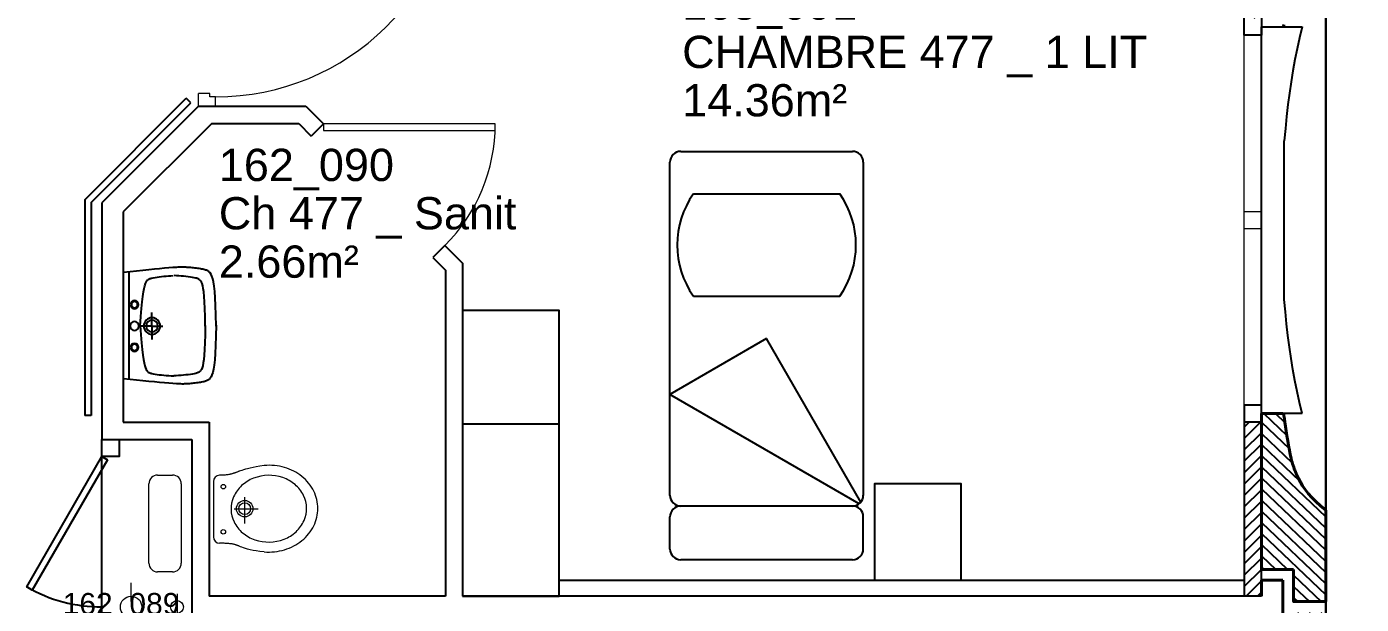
# Model space of a CAD drawing. Header units: metres. Extents: x -8 to 211, y -5 to 116.
# Drawn here: x 161.25 to 167.47, y 88.96 to 91.65 of the extents above; entities that cross this region are included whole.
import ezdxf

# ---------------------------------------------------------------- set-up
doc = ezdxf.new("R2010")
doc.units = ezdxf.units.M
doc.header["$LTSCALE"] = 0.6
doc.header["$MEASUREMENT"] = 0
doc.linetypes.add('CONTINU', pattern=[0])
doc.layers.get('0').update_dxf_attribs({"linetype": 'CONTINUOUS'})
for name, color, linetype in [('006 sanitaire', 5, 'CONTINUOUS'), ('009 main courante', 181, 'CONTINUOUS'), ('400 Lits', 150, 'CONTINUOUS'), ('A_AGENC', 204, 'CONTINUOUS'), ('A_EQMP', 142, 'CONTINUOUS'), ('A_Etiqu_Gaine', 8, 'CONTINUOUS'), ('A_Etiqu_Gaine_ancien', 8, 'CONTINUOUS'), ('A_Etiqu_Gaine_code', 8, 'CONTINUOUS'), ('A_Etiqu_Local', 8, 'CONTINUOUS'), ('A_Etiqu_Local_ancien', 8, 'CONTINUOUS'), ('A_HACH_CLOIS', 7, 'CONTINU'), ('A_HACH_STRUC', 7, 'CONTINUOUS'), ('A_MUR_CLOIS', 8, 'CONTINU'), ('A_MURS_ALÈG', 7, 'CONTINU')]:
    doc.layers.add(name, color=color, linetype=linetype)
for name, color, linetype, lineweight in [('A_CHASS', 4, 'CONTINU', 0), ('A_MURS_STRU', 7, 'CONTINU', 40), ('A_PORTE', 8, 'CONTINU', 0), ('A_SANI', 5, 'CONTINU', 0), ('CONTOUR', 54, 'CONTINUOUS', 30)]:
    doc.layers.add(name, color=color, linetype=linetype, lineweight=lineweight)
doc.styles.add('Attribut', font='arial.ttf')

# ---------------------------------------------------------------- blocks, each defined once
blk = doc.blocks.new('A_Etiqu_Local')
at = {"style": 'Attribut', "flags": 1}
for tag, p in [('CODE_HOPITAL', (-0.4463, 1.632)), ('CODE_SITE', (-0.4463, 1.407)), ('CODE_BATIMENT', (-0.4463, 1.182)), ('CODE_SECTEUR', (-0.4463, 0.957)), ('CODE_ETAGE', (-0.4463, 0.732)), ('NOM_NORMALISE', (-0.4463, -0.843)), ('SECTEUR_ACTIVITE', (-0.4463, -1.068)), ('SOUS_SECTEUR_ACTIVITE', (-0.4463, -1.293)), ('VOLUME', (-0.4463, -1.518)), ('SERVICE', (-0.4463, -1.743)), ('CODE_UG', (-0.4463, -1.968)), ('CODE_UA', (-0.4463, -2.193)), ('CODE_POLE', (-0.4463, -2.418)), ('OCCUPANT_EXTERNE', (-0.4463, -2.643)), ('DISPONIBILITE', (-0.4463, -2.868)), ('ACCES_HANDICAPES', (-0.4463, -3.093)), ('NATURE_SOL', (-0.4463, -3.318)), ('RISQUE_LABORATOIRE', (-0.4463, -3.543)), ('AMIANTE', (-0.4463, -3.768))]:
    blk.add_attdef(tag, p, '', height=0.15, dxfattribs=at)
at = {"layer": 'A_Etiqu_Local', "style": 'Attribut'}
for tag, p in [('CODE_PIECE', (-0.4463, 0.282)), ('NOM_USAGE', (-0.4463, 0.057)), ('SURFACE', (-0.4463, -0.168))]:
    blk.add_attdef(tag, p, '', height=0.15, dxfattribs=at)
at = {"layer": 'A_Etiqu_Local_ancien', "style": 'Attribut'}
blk.add_attdef('CODE_PIECE_ANCIEN', (-0.4463, 0.507), '', height=0.15, dxfattribs=at)
blk = doc.blocks.new('A_Etiqu_Gaine')
at = {"style": 'Attribut', "flags": 1}
for tag, p in [('CODE_HOPITAL', (-0.4323, 0.8651)), ('CODE_SITE', (-0.4323, 0.7151)), ('CODE_BATIMENT', (-0.4323, 0.5651)), ('CODE_SECTEUR', (-0.4323, 0.4151)), ('CODE_ETAGE', (-0.4323, 0.2651)), ('NOM_NORMALISE', (-0.4323, -0.3349)), ('SECTEUR_ACTIVITE', (-0.4323, -0.4849)), ('SOUS_SECTEUR_ACTIVITE', (-0.4323, -0.6349)), ('SURFACE', (-0.4323, -0.7849)), ('CODE_UG', (-0.4323, -0.9349)), ('CODE_POLE', (-0.4323, -1.0849)), ('AMIANTE', (-0.4323, -1.2349))]:
    blk.add_attdef(tag, p, '', height=0.1, dxfattribs=at)
at = {"layer": 'A_Etiqu_Gaine', "style": 'Attribut'}
blk.add_attdef('NOM_USAGE', (-0.4323, -0.1849), '', height=0.1, dxfattribs=at)
at = {"layer": 'A_Etiqu_Gaine_ancien', "style": 'Attribut'}
blk.add_attdef('CODE_PIECE_ANCIEN', (-0.4323, 0.1151), '', height=0.1, dxfattribs=at)
at = {"layer": 'A_Etiqu_Gaine_code', "style": 'Attribut'}
blk.add_attdef('CODE_PIECE', (-0.4323, -0.0349), '', height=0.1, dxfattribs=at)
blk = doc.blocks.new('A$C26E73A60')
at = {"layer": '006 sanitaire', "linetype": 'Continuous'}
for p, q in [((0.0152, 0.4899), (0.0191, 0.5014)), ((0.0191, 0.5014), (0.0233, 0.5101)), ((0.0233, 0.5101), (0.0278, 0.5167)), ((0.0278, 0.5167), (0.0302, 0.5195)), ((0.0302, 0.5195), (0.0327, 0.5219)), ((0.0327, 0.5219), (0.0354, 0.524)), ((0.0354, 0.524), (0.0382, 0.5259)), ((0.0382, 0.5259), (0.0413, 0.5276)), ((0.0413, 0.5276), (0.0447, 0.5291)), ((0.0447, 0.5291), (0.0483, 0.5305)), ((0.0483, 0.5305), (0.0524, 0.5317)), ((0.0524, 0.5317), (0.0568, 0.5328)), ((0.0568, 0.5328), (0.0616, 0.5339)), ((0.0616, 0.5339), (0.067, 0.5349)), ((0.067, 0.5349), (0.0727, 0.5359)), ((0.0727, 0.5359), (0.0787, 0.5369)), ((0.0787, 0.5369), (0.085, 0.5378)), ((0.085, 0.5378), (0.0915, 0.5386)), ((0.0915, 0.5386), (0.098, 0.5395)), ((0.098, 0.5395), (0.1046, 0.5402)), ((0.1046, 0.5402), (0.1111, 0.5409)), ((0.1103, 0.4961), (0.1196, 0.4976)), ((0.1111, 0.5409), (0.1175, 0.5415)), ((0.1175, 0.5415), (0.1237, 0.5421)), ((0.1196, 0.4976), (0.1295, 0.499)), ((0.1237, 0.5421), (0.1296, 0.5425)), ((0.1295, 0.499), (0.14, 0.5003)), ((0.1296, 0.5425), (0.1353, 0.5429)), ((0.1353, 0.5429), (0.1409, 0.5432)), ((0.14, 0.5003), (0.1509, 0.5015)), ((0.1409, 0.5432), (0.1465, 0.5434)), ((0.1465, 0.5434), (0.1522, 0.5435)), ((0.1509, 0.5015), (0.162, 0.5025)), ((0.1522, 0.5435), (0.158, 0.5436)), ((0.158, 0.5436), (0.164, 0.5435)), ((0.162, 0.5025), (0.1731, 0.5033)), ((0.164, 0.5435), (0.1704, 0.5433)), ((0.1704, 0.5433), (0.1772, 0.5431)), ((0.1731, 0.5033), (0.1842, 0.5039)), ((0.1772, 0.5431), (0.1845, 0.5427)), ((0.1842, 0.5039), (0.195, 0.5043)), ((0.1845, 0.5427), (0.2008, 0.5416)), ((0.21, 0.5039), (0.1993, 0.5043)), ((0.2008, 0.5416), (0.2194, 0.5402)), ((0.2211, 0.5033), (0.21, 0.5039)), ((0.2194, 0.5402), (0.2401, 0.5384)), ((0.2322, 0.5025), (0.2211, 0.5033)), ((0.2433, 0.5015), (0.2322, 0.5025)), ((0.2401, 0.5384), (0.2627, 0.5362)), ((0.2542, 0.5003), (0.2433, 0.5015)), ((0.2647, 0.499), (0.2542, 0.5003)), ((0.2627, 0.5362), (0.2872, 0.5339)), ((0.2747, 0.4976), (0.2647, 0.499)), ((0.2839, 0.4961), (0.2747, 0.4976)), ((0.2872, 0.5339), (0.3133, 0.5313)), ((0.3133, 0.5313), (0.341, 0.5285)), ((0.341, 0.5285), (0.37, 0.5256)), ((0.37, 0.5256), (0.4003, 0.5225)), ((0.4003, 0.5225), (0.4317, 0.5194)), ((0.4068, 0.5194), (0.4068, 0.0241)), ((0.4317, 0.5194), (0.4317, 0.0241)), ((0.006, 0.4312), (0.0087, 0.4555)), ((0.0087, 0.4555), (0.0118, 0.4748)), ((0.0118, 0.4748), (0.0152, 0.4899)), ((0.0572, 0.4282), (0.0596, 0.4447)), ((0.0596, 0.4447), (0.0622, 0.4574)), ((0.0622, 0.4574), (0.0652, 0.4671)), ((0.0652, 0.4671), (0.0683, 0.4744)), ((0.0683, 0.4744), (0.0716, 0.4798)), ((0.0716, 0.4798), (0.0733, 0.482)), ((0.0733, 0.482), (0.0751, 0.4839)), ((0.0751, 0.4839), (0.077, 0.4856)), ((0.077, 0.4856), (0.0789, 0.487)), ((0.0789, 0.487), (0.081, 0.4883)), ((0.081, 0.4883), (0.0833, 0.4894)), ((0.0833, 0.4894), (0.0858, 0.4904)), ((0.0858, 0.4904), (0.0885, 0.4913)), ((0.0885, 0.4913), (0.0914, 0.4922)), ((0.0914, 0.4922), (0.0947, 0.493)), ((0.0947, 0.493), (0.102, 0.4946)), ((0.102, 0.4946), (0.1103, 0.4961)), ((0.2922, 0.4946), (0.2839, 0.4961)), ((0.2996, 0.493), (0.2922, 0.4946)), ((0.3028, 0.4922), (0.2996, 0.493)), ((0.3057, 0.4913), (0.3028, 0.4922)), ((0.3084, 0.4904), (0.3057, 0.4913)), ((0.3109, 0.4894), (0.3084, 0.4904)), ((0.3132, 0.4883), (0.3109, 0.4894)), ((0.3153, 0.487), (0.3132, 0.4883)), ((0.3173, 0.4856), (0.3153, 0.487)), ((0.3191, 0.4839), (0.3173, 0.4856)), ((0.3209, 0.482), (0.3191, 0.4839)), ((0.3226, 0.4798), (0.3209, 0.482)), ((0.3259, 0.4744), (0.3226, 0.4798)), ((0.3291, 0.4671), (0.3259, 0.4744)), ((0.3322, 0.4574), (0.3291, 0.4671)), ((0.3353, 0.4447), (0.3322, 0.4574)), ((0.3382, 0.4282), (0.3353, 0.4447)), ((0.002, 0.3648), (0.0038, 0.4012)), ((0.0038, 0.4012), (0.006, 0.4312)), ((0.0521, 0.3508), (0.0534, 0.3819)), ((0.0534, 0.3819), (0.0551, 0.4075)), ((0.0551, 0.4075), (0.0572, 0.4282)), ((0.3412, 0.4075), (0.3382, 0.4282)), ((0.3441, 0.3819), (0.3412, 0.4075)), ((0.347, 0.3508), (0.3441, 0.3819)), ((0, 0.2698), (0.0008, 0.3212)), ((0.0008, 0.3212), (0.002, 0.3648)), ((0.0508, 0.2696), (0.0512, 0.3135)), ((0.0512, 0.3135), (0.0521, 0.3508)), ((0.2982, 0.2698), (0.2982, 0.333)), ((0.3499, 0.3135), (0.347, 0.3508)), ((0.3529, 0.2696), (0.3499, 0.3135)), ((0, 0.2737), (0.0008, 0.2223)), ((0.0508, 0.2729), (0.0512, 0.229)), ((0.2982, 0.2698), (0.2471, 0.2698)), ((0.2982, 0.2698), (0.2982, 0.2066)), ((0.2982, 0.2698), (0.3492, 0.2698)), ((0.3529, 0.2729), (0.3499, 0.229)), ((0.0008, 0.2223), (0.002, 0.1788)), ((0.0512, 0.229), (0.0521, 0.1917)), ((0.0521, 0.1917), (0.0534, 0.1606)), ((0.347, 0.1917), (0.3441, 0.1606)), ((0.3499, 0.229), (0.347, 0.1917)), ((0.002, 0.1788), (0.0038, 0.1423)), ((0.0038, 0.1423), (0.006, 0.1124)), ((0.0534, 0.1606), (0.0551, 0.135)), ((0.0551, 0.135), (0.0572, 0.1143)), ((0.3412, 0.135), (0.3382, 0.1143)), ((0.3441, 0.1606), (0.3412, 0.135)), ((0.006, 0.1124), (0.0087, 0.0881)), ((0.0087, 0.0881), (0.0118, 0.0687)), ((0.0118, 0.0687), (0.0152, 0.0537)), ((0.0572, 0.1143), (0.0596, 0.0979)), ((0.0596, 0.0979), (0.0622, 0.0851)), ((0.0622, 0.0851), (0.0652, 0.0754)), ((0.0652, 0.0754), (0.0683, 0.0681)), ((0.0683, 0.0681), (0.0716, 0.0627)), ((0.0716, 0.0627), (0.0733, 0.0605)), ((0.3226, 0.0627), (0.3209, 0.0605)), ((0.3259, 0.0681), (0.3226, 0.0627)), ((0.3291, 0.0754), (0.3259, 0.0681)), ((0.3322, 0.0851), (0.3291, 0.0754)), ((0.3353, 0.0979), (0.3322, 0.0851)), ((0.3382, 0.1143), (0.3353, 0.0979)), ((0.0152, 0.0537), (0.0191, 0.0422)), ((0.0191, 0.0422), (0.0233, 0.0334)), ((0.0233, 0.0334), (0.0278, 0.0268)), ((0.0278, 0.0268), (0.0302, 0.0241)), ((0.0302, 0.0241), (0.0327, 0.0217)), ((0.0327, 0.0217), (0.0354, 0.0195)), ((0.0354, 0.0195), (0.0382, 0.0176)), ((0.0382, 0.0176), (0.0413, 0.0159)), ((0.0413, 0.0159), (0.0447, 0.0144)), ((0.0447, 0.0144), (0.0483, 0.0131)), ((0.0483, 0.0131), (0.0524, 0.0119)), ((0.0524, 0.0119), (0.0568, 0.0108)), ((0.0568, 0.0108), (0.0616, 0.0097)), ((0.0616, 0.0097), (0.067, 0.0087)), ((0.067, 0.0087), (0.0727, 0.0077)), ((0.0727, 0.0077), (0.0787, 0.0067)), ((0.0733, 0.0605), (0.0751, 0.0586)), ((0.0751, 0.0586), (0.077, 0.0569)), ((0.077, 0.0569), (0.0789, 0.0555)), ((0.0787, 0.0067), (0.085, 0.0058)), ((0.0789, 0.0555), (0.081, 0.0542)), ((0.081, 0.0542), (0.0833, 0.0531)), ((0.0833, 0.0531), (0.0858, 0.0521)), ((0.085, 0.0058), (0.0915, 0.0049)), ((0.0858, 0.0521), (0.0885, 0.0512)), ((0.0885, 0.0512), (0.0914, 0.0503)), ((0.0914, 0.0503), (0.0947, 0.0495)), ((0.0915, 0.0049), (0.098, 0.0041)), ((0.0947, 0.0495), (0.102, 0.0479)), ((0.098, 0.0041), (0.1046, 0.0034)), ((0.102, 0.0479), (0.1103, 0.0464)), ((0.1046, 0.0034), (0.1111, 0.0027)), ((0.1103, 0.0464), (0.1196, 0.0449)), ((0.1111, 0.0027), (0.1175, 0.002)), ((0.1175, 0.002), (0.1237, 0.0015)), ((0.1196, 0.0449), (0.1297, 0.0435)), ((0.1237, 0.0015), (0.1296, 0.001)), ((0.1296, 0.001), (0.1353, 0.0006)), ((0.1297, 0.0435), (0.1403, 0.0422)), ((0.1353, 0.0006), (0.1409, 0.0004)), ((0.1403, 0.0422), (0.1514, 0.041)), ((0.1409, 0.0004), (0.1465, 0.0001)), ((0.1465, 0.0001), (0.1522, 0)), ((0.1514, 0.041), (0.1627, 0.04)), ((0.1522, 0), (0.158, 0)), ((0.158, 0), (0.164, 0.0001)), ((0.1627, 0.04), (0.1743, 0.0392)), ((0.164, 0.0001), (0.1704, 0.0002)), ((0.1704, 0.0002), (0.1772, 0.0005)), ((0.1743, 0.0392), (0.1858, 0.0385)), ((0.1772, 0.0005), (0.1845, 0.0009)), ((0.1845, 0.0009), (0.2008, 0.002)), ((0.1858, 0.0385), (0.1971, 0.0382)), ((0.2085, 0.0385), (0.1971, 0.0382)), ((0.2008, 0.002), (0.2194, 0.0034)), ((0.22, 0.0392), (0.2085, 0.0385)), ((0.2194, 0.0034), (0.2401, 0.0052)), ((0.2315, 0.04), (0.22, 0.0392)), ((0.2429, 0.041), (0.2315, 0.04)), ((0.2401, 0.0052), (0.2627, 0.0073)), ((0.2539, 0.0422), (0.2429, 0.041)), ((0.2646, 0.0435), (0.2539, 0.0422)), ((0.2627, 0.0073), (0.2872, 0.0097)), ((0.2746, 0.0449), (0.2646, 0.0435)), ((0.2839, 0.0464), (0.2746, 0.0449)), ((0.2922, 0.0479), (0.2839, 0.0464)), ((0.2872, 0.0097), (0.3133, 0.0123)), ((0.2996, 0.0495), (0.2922, 0.0479)), ((0.3028, 0.0503), (0.2996, 0.0495)), ((0.3057, 0.0512), (0.3028, 0.0503)), ((0.3084, 0.0521), (0.3057, 0.0512)), ((0.3109, 0.0531), (0.3084, 0.0521)), ((0.3132, 0.0542), (0.3109, 0.0531)), ((0.3153, 0.0555), (0.3132, 0.0542)), ((0.3133, 0.0123), (0.341, 0.0151)), ((0.3173, 0.0569), (0.3153, 0.0555)), ((0.3191, 0.0586), (0.3173, 0.0569)), ((0.3209, 0.0605), (0.3191, 0.0586)), ((0.341, 0.0151), (0.37, 0.018)), ((0.37, 0.018), (0.4003, 0.021)), ((0.4003, 0.021), (0.4317, 0.0241))]:
    blk.add_line(p, q, dxfattribs=at)
for centre, radius in [((0.3797, 0.3693), 0.0189), ((0.3797, 0.3693), 0.0144), ((0.2982, 0.2698), 0.0387), ((0.2982, 0.2698), 0.0274), ((0.3797, 0.2698), 0.0204), ((0.3797, 0.1703), 0.0189), ((0.3797, 0.1703), 0.0144)]:
    blk.add_circle(centre, radius, dxfattribs=at)

msp = doc.modelspace()

# ---------------------------------------------------------------- hatches: boundary and pattern name
at = {"layer": 'A_HACH_CLOIS'}
h = msp.add_hatch(dxfattribs=at)
h.set_pattern_fill('ANSI31', color=8, scale=0.3, style=0)
h.set_pattern_definition([(45, (166.91984, 88.086557), (-0.0265165, 0.0265165), [])])
h.paths.add_polyline_path([(166.9998, 92.3461), (166.9998, 92.3962), (166.9198, 92.3962), (166.9198, 91.6866), (166.9998, 91.6866)])
h.paths.add_polyline_path([(166.9998, 89.8066), (166.9198, 89.8066), (166.9198, 88.9966), (166.9998, 88.9966), (166.9998, 89.0714)])
h.paths.add_polyline_path([(166.9998, 88.7717), (166.9998, 88.8965), (166.9198, 88.8965), (166.9198, 88.0866), (166.9998, 88.0866)])
at = {"layer": 'A_HACH_STRUC', "linetype": 'Continuous'}
h = msp.add_hatch(dxfattribs=at)
h.set_pattern_fill('ANSI31', color=8, scale=0.3, angle=-88.5553, style=0)
h.set_pattern_definition([(316.4447, (166.999842, 88.046564), (0.02583954, 0.0271766), [])])
h.paths.add_polyline_path([(167.2999, 89.3966), (167.275, 89.4169), (167.2532, 89.4367), (167.2343, 89.4559), (167.218, 89.4745), (167.2039, 89.4926), (167.1919, 89.5102), (167.1817, 89.5271), (167.173, 89.5436), (167.1654, 89.5595), (167.1589, 89.5749), (167.1558, 89.5824), (167.153, 89.5899), (167.1503, 89.5973), (167.1477, 89.6048), (167.1452, 89.6125), (167.1428, 89.6204), (167.1406, 89.6285), (167.1384, 89.637), (167.1362, 89.6459), (167.1341, 89.6553), (167.13, 89.6756), (167.126, 89.6973), (167.1222, 89.72), (167.1187, 89.7428), (167.1153, 89.7652), (167.1122, 89.7864), (167.1093, 89.8058), (167.1068, 89.8228), (167.1045, 89.8366), (167.1027, 89.8466), (166.9998, 89.8466), (166.9998, 89.1215), (167.1499, 89.1215), (167.1499, 88.9716), (167.2999, 88.9716)])
h.paths.add_polyline_path([(167.2999, 88.9216), (167.1499, 88.9216), (167.1499, 88.7717), (166.9998, 88.7717), (166.9998, 88.0466), (167.1027, 88.0466), (167.1045, 88.0565), (167.1068, 88.0703), (167.1093, 88.0873), (167.1122, 88.1067), (167.1153, 88.1279), (167.1187, 88.1503), (167.1222, 88.1731), (167.126, 88.1958), (167.13, 88.2176), (167.1341, 88.2378), (167.1362, 88.2472), (167.1384, 88.2561), (167.1406, 88.2646), (167.1428, 88.2728), (167.1452, 88.2806), (167.1477, 88.2883), (167.1503, 88.2958), (167.153, 88.3033), (167.1558, 88.3107), (167.1589, 88.3182), (167.1654, 88.3336), (167.173, 88.3495), (167.1817, 88.366), (167.1919, 88.383), (167.2039, 88.4005), (167.218, 88.4186), (167.2343, 88.4372), (167.2532, 88.4565), (167.275, 88.4762), (167.2999, 88.4966)])

# ---------------------------------------------------------------- linework, layer by layer
at = {"layer": '009 main courante', "color": 8, "linetype": 'Continuous'}
for p, q in [((161.5199, 90.8409), (161.9933, 91.3143)), ((162.0145, 91.2931), (161.9933, 91.3143)), ((161.5499, 90.8285), (162.0145, 91.2931)), ((161.5199, 90.8409), (161.5199, 89.8375)), ((161.5499, 90.8285), (161.5499, 89.8375)), ((161.5499, 89.8376), (161.5199, 89.8375))]:
    msp.add_line(p, q, dxfattribs=at)
at = {"layer": '400 Lits', "color": 8, "linetype": 'Continuous'}
for p, q in [((164.2957, 91.0662), (165.0957, 91.0662)), ((164.2457, 89.4659), (164.2457, 91.0162)), ((165.1457, 91.0162), (165.1457, 89.4659)), ((164.3549, 90.8694), (165.0365, 90.8694)), ((164.3549, 90.3923), (165.0365, 90.3923)), ((164.6957, 90.1956), (164.2457, 89.9358)), ((165.1348, 89.435), (164.6957, 90.1956)), ((165.1268, 89.427), (164.2457, 89.9358)), ((165.0957, 89.4162), (164.2957, 89.4162)), ((165.0957, 89.4162), (164.2957, 89.4162)), ((165.0957, 89.4162), (164.2957, 89.4162)), ((164.2457, 89.2162), (164.2457, 89.3662)), ((165.1457, 89.2162), (165.1457, 89.3662)), ((165.0957, 89.1662), (164.2957, 89.1662))]:
    msp.add_line(p, q, dxfattribs=at)
for centre, radius, start, end in [((164.2957, 91.0162), 0.05, 90.00063, 180.00052), ((165.0957, 91.0162), 0.05, 359.99824, 89.99832), ((164.6957, 90.6309), 0.416, 145.00777, 214.99254), ((164.6957, 90.6309), 0.416, 325.00791, 34.99193), ((164.2957, 89.4662), 0.05, 179.99824, 269.99832), ((165.0957, 89.4662), 0.05, 270.00063, 0.00052), ((164.2957, 89.3662), 0.05, 90.00168, 180.00176), ((165.0957, 89.3662), 0.05, 359.99948, 89.99937), ((164.2957, 89.2162), 0.05, 179.99824, 269.99832), ((165.0957, 89.2162), 0.05, 270.00063, 0.00052)]:
    msp.add_arc(centre, radius, start, end, dxfattribs=at)
at = {"layer": 'A_AGENC', "color": 8, "linetype": 'Continuous'}
for points in [[(161.5999, 89.7265), (161.6799, 89.7265), (161.6799, 89.6465), (161.5999, 89.6465)], [(161.5999, 88.2465), (161.6799, 88.2465), (161.6799, 88.1665), (161.5999, 88.1665), (161.5999, 89.7265)]]:
    msp.add_lwpolyline(points, dxfattribs=at)
msp.add_lwpolyline([(161.6258, 89.6315), (161.2758, 89.0252), (161.2499, 89.0402), (161.5999, 89.6465)], close=True, dxfattribs=at)
msp.add_arc((161.5999, 89.6465), 0.7, 240.00001, 270, dxfattribs=at)
at = {"layer": 'A_CHASS', "color": 8, "linetype": 'Continuous'}
for p, q in [((166.9198, 89.8866), (166.9198, 91.6066)), ((166.9998, 91.6066), (166.9998, 89.8866))]:
    msp.add_line(p, q, dxfattribs=at)
for points in [[(166.9198, 90.7866), (166.9998, 90.7866)], [(166.9998, 90.7066), (166.9198, 90.7066)]]:
    msp.add_lwpolyline(points, dxfattribs=at)
at = {"layer": 'A_EQMP', "color": 8, "linetype": 'Continuous'}
for p, q in [((163.7299, 89.7966), (163.2799, 89.7966)), ((163.7299, 89.0714), (166.9198, 89.0714))]:
    msp.add_line(p, q, dxfattribs=at)
msp.add_lwpolyline([(163.2799, 88.9966), (163.7299, 88.9966), (163.7299, 90.3266), (163.2799, 90.3266)], close=True, dxfattribs=at)
msp.add_lwpolyline([(165.1999, 89.0714), (165.1999, 89.5214), (165.5999, 89.5214), (165.5999, 89.0714)], dxfattribs=at)
at = {"layer": 'A_MUR_CLOIS', "color": 8, "linetype": 'Continuous'}
for p, q in [((166.9998, 92.3962), (166.9998, 91.6066)), ((162.0499, 91.2764), (161.5999, 90.8264)), ((162.0499, 91.2764), (162.5499, 91.2764)), ((162.5499, 91.2764), (162.632, 91.1943)), ((162.1113, 91.1964), (161.6999, 90.785)), ((162.1113, 91.1964), (162.5167, 91.1964)), ((162.5167, 91.1964), (162.5754, 91.1377)), ((162.632, 91.1943), (162.5754, 91.1377)), ((161.5999, 90.8264), (161.5999, 89.7265)), ((161.6999, 90.785), (161.6999, 89.8065)), ((163.1977, 90.6286), (163.1411, 90.572)), ((163.1977, 90.6286), (163.2799, 90.5464)), ((163.1411, 90.572), (163.1999, 90.5133)), ((163.1999, 90.5133), (163.1999, 88.9965)), ((163.2799, 90.5464), (163.2799, 88.9965)), ((166.9198, 89.8866), (166.9198, 88.9966)), ((161.6999, 89.8065), (162.0994, 89.8065)), ((162.0994, 89.8065), (162.0994, 88.9965)), ((161.5999, 89.7265), (162.0194, 89.7265)), ((162.0194, 89.7265), (162.0194, 88.1665)), ((163.1999, 88.9965), (162.0994, 88.9965)), ((166.9998, 88.9965), (163.2799, 88.9965))]:
    msp.add_line(p, q, dxfattribs=at)
for points in [[(166.9998, 91.6066), (166.9198, 91.6066), (166.9198, 92.3962)], [(166.9198, 89.8866), (166.9998, 89.8866)], [(166.9998, 88.9966), (166.9998, 89.8866)], [(166.9998, 89.8066), (166.9198, 89.8066)]]:
    msp.add_lwpolyline(points, dxfattribs=at)
at = {"layer": 'A_MURS_ALÈG', "color": 8, "ltscale": 200}
for p, q in [((167.2999, 89.3966), (167.2999, 92.0966)), ((167.1064, 90.3772), (167.1064, 91.116))]:
    msp.add_line(p, q, dxfattribs=at)
for points in [[(167.1898, 89.8466), (166.9998, 89.8466), (166.9998, 91.6466), (167.1898, 91.6466)], [(167.1898, 91.6466), (167.1774, 91.5954), (167.166, 91.5444), (167.1557, 91.4933), (167.1463, 91.4419), (167.1378, 91.3901), (167.1302, 91.3375), (167.1233, 91.284), (167.1171, 91.2294), (167.1115, 91.1735), (167.1064, 91.116)], [(167.1898, 89.8466), (167.1774, 89.8977), (167.166, 89.9487), (167.1557, 89.9998), (167.1463, 90.0512), (167.1378, 90.1031), (167.1302, 90.1556), (167.1233, 90.2091), (167.1171, 90.2637), (167.1115, 90.3197), (167.1064, 90.3772)]]:
    msp.add_lwpolyline(points, dxfattribs=at)
at = {"layer": 'A_MURS_STRU', "color": 8, "linetype": 'Continuous'}
for p, q in [((166.9998, 89.8466), (166.9998, 89.1215)), ((167.0998, 89.8466), (166.9998, 89.8466)), ((167.1499, 89.1215), (166.9998, 89.1215)), ((166.9998, 88.9967), (166.9998, 89.0714)), ((166.9998, 89.0714), (167.0998, 89.0714)), ((167.0998, 88.8217), (167.0998, 89.0714))]:
    msp.add_line(p, q, dxfattribs=at)
for points in [[(167.1045, 91.6565), (167.1027, 91.6465)], [(167.2999, 89.3966), (167.275, 89.4169), (167.2532, 89.4367), (167.2343, 89.4559), (167.218, 89.4745), (167.2039, 89.4926), (167.1919, 89.5102), (167.1817, 89.5271), (167.173, 89.5436), (167.1654, 89.5595), (167.1589, 89.5749), (167.1589, 89.5749), (167.1558, 89.5824), (167.153, 89.5899), (167.1503, 89.5973), (167.1477, 89.6048), (167.1452, 89.6125), (167.1428, 89.6204), (167.1406, 89.6285), (167.1384, 89.637), (167.1362, 89.6459), (167.1341, 89.6553), (167.1341, 89.6553), (167.13, 89.6756), (167.126, 89.6973), (167.1222, 89.72), (167.1187, 89.7428), (167.1153, 89.7652), (167.1122, 89.7864), (167.1093, 89.8058), (167.1068, 89.8228), (167.1045, 89.8366), (167.1027, 89.8467)], [(167.1499, 89.1215), (167.1499, 88.9716), (167.2999, 88.9716), (167.2999, 89.3966)]]:
    msp.add_lwpolyline(points, dxfattribs=at)
at = {"layer": 'A_PORTE', "color": 8, "linetype": 'Continuous'}
for p, q in [((162.1021, 91.3363), (162.0499, 91.3363)), ((162.0499, 91.2764), (162.0499, 91.3363)), ((162.1021, 91.3203), (162.1021, 91.3363)), ((162.1299, 91.3203), (162.1021, 91.3203)), ((162.1299, 91.2764), (162.1299, 91.3203)), ((162.0499, 91.2764), (162.1299, 91.2764)), ((163.432, 91.1943), (162.632, 91.1943)), ((162.632, 91.1943), (162.632, 91.1643)), ((163.432, 91.1643), (163.432, 91.1943)), ((162.632, 91.1643), (163.432, 91.1643))]:
    msp.add_line(p, q, dxfattribs=at)
for centre, radius, start, end in [((162.1299, 92.4523), 1.132, 270, 358.48138), ((162.632, 91.1943), 0.8, 314.99999, 0)]:
    msp.add_arc(centre, radius, start, end, dxfattribs=at)
at = {"layer": 'A_SANI', "color": 8, "linetype": 'Continuous'}
for p, q in [((162.191, 89.5625), (162.1867, 89.5618)), ((162.1955, 89.5634), (162.191, 89.5625)), ((162.1977, 89.5639), (162.1955, 89.5634)), ((162.2, 89.5645), (162.1977, 89.5639)), ((162.2023, 89.5651), (162.2, 89.5645)), ((162.2045, 89.5657), (162.2023, 89.5651)), ((162.2068, 89.5664), (162.2045, 89.5657)), ((162.2091, 89.567), (162.2068, 89.5664)), ((162.2113, 89.5677), (162.2091, 89.567)), ((162.2136, 89.5685), (162.2113, 89.5677)), ((162.2157, 89.5692), (162.2136, 89.5685)), ((162.2179, 89.5699), (162.2157, 89.5692)), ((162.2199, 89.5707), (162.2179, 89.5699)), ((162.222, 89.5714), (162.2199, 89.5707)), ((162.224, 89.5721), (162.222, 89.5714)), ((162.2261, 89.5729), (162.224, 89.5721)), ((162.2282, 89.5737), (162.2261, 89.5729)), ((162.2303, 89.5745), (162.2282, 89.5737)), ((162.2326, 89.5753), (162.2303, 89.5745)), ((162.2349, 89.5762), (162.2326, 89.5753)), ((162.2373, 89.5771), (162.2349, 89.5762)), ((162.2399, 89.5781), (162.2373, 89.5771)), ((162.2457, 89.5801), (162.2399, 89.5781)), ((162.2523, 89.5823), (162.2457, 89.5801)), ((162.2599, 89.5847), (162.2523, 89.5823)), ((162.2687, 89.5872), (162.2599, 89.5847)), ((162.2788, 89.5899), (162.2687, 89.5872)), ((162.2904, 89.5926), (162.2788, 89.5899)), ((162.3038, 89.5954), (162.2904, 89.5926)), ((162.319, 89.5983), (162.3038, 89.5954)), ((162.3361, 89.6012), (162.319, 89.5983)), ((162.3555, 89.6041), (162.3361, 89.6012)), ((161.8194, 89.15), (161.8194, 89.52)), ((161.8594, 89.56), (161.9294, 89.56)), ((161.9694, 89.52), (161.9694, 89.15)), ((162.1194, 89.5301), (162.1194, 89.2729)), ((162.1514, 89.5602), (162.1482, 89.56)), ((162.1561, 89.5602), (162.1514, 89.5602)), ((162.1607, 89.5602), (162.1561, 89.5602)), ((162.1652, 89.5602), (162.1607, 89.5602)), ((162.1696, 89.5604), (162.1652, 89.5602)), ((162.1739, 89.5606), (162.1696, 89.5604)), ((162.1781, 89.5609), (162.1739, 89.5606)), ((162.1824, 89.5613), (162.1781, 89.5609)), ((162.1867, 89.5618), (162.1824, 89.5613)), ((162.2652, 89.3355), (162.2652, 89.4576)), ((162.2163, 89.4039), (162.3286, 89.4039)), ((162.1514, 89.2428), (162.1482, 89.2429)), ((162.1561, 89.2428), (162.1514, 89.2428)), ((162.1607, 89.2428), (162.1561, 89.2428)), ((162.1652, 89.2427), (162.1607, 89.2428)), ((162.1696, 89.2427), (162.1652, 89.2427)), ((162.1739, 89.2426), (162.1696, 89.2427)), ((162.1781, 89.2424), (162.1739, 89.2426)), ((162.1824, 89.2422), (162.1781, 89.2424)), ((162.1867, 89.2419), (162.1824, 89.2422)), ((162.191, 89.2416), (162.1867, 89.2419)), ((162.1955, 89.2411), (162.191, 89.2416)), ((162.1977, 89.2409), (162.1955, 89.2411)), ((162.2, 89.2406), (162.1977, 89.2409)), ((162.2023, 89.2403), (162.2, 89.2406)), ((162.2045, 89.24), (162.2023, 89.2403)), ((162.2068, 89.2396), (162.2045, 89.24)), ((162.2091, 89.2392), (162.2068, 89.2396)), ((162.2113, 89.2388), (162.2091, 89.2392)), ((162.2136, 89.2383), (162.2113, 89.2388)), ((162.2157, 89.2378), (162.2136, 89.2383)), ((162.2179, 89.2373), (162.2157, 89.2378)), ((162.2199, 89.2367), (162.2179, 89.2373)), ((162.222, 89.2361), (162.2199, 89.2367)), ((162.224, 89.2354), (162.222, 89.2361)), ((162.2261, 89.2347), (162.224, 89.2354)), ((162.2282, 89.234), (162.2261, 89.2347)), ((162.2303, 89.2332), (162.2282, 89.234)), ((162.2326, 89.2323), (162.2303, 89.2332)), ((162.2349, 89.2313), (162.2326, 89.2323)), ((162.2373, 89.2303), (162.2349, 89.2313)), ((162.2399, 89.2292), (162.2373, 89.2303)), ((162.2457, 89.2268), (162.2399, 89.2292)), ((162.2523, 89.2241), (162.2457, 89.2268)), ((162.2599, 89.2213), (162.2523, 89.2241)), ((162.2687, 89.2184), (162.2599, 89.2213)), ((162.2788, 89.2154), (162.2687, 89.2184)), ((162.2904, 89.2126), (162.2788, 89.2154)), ((162.3038, 89.2099), (162.2904, 89.2126)), ((162.319, 89.2075), (162.3038, 89.2099)), ((162.3361, 89.2054), (162.319, 89.2075)), ((162.3555, 89.2037), (162.3361, 89.2054)), ((161.9294, 89.11), (161.8594, 89.11)), ((161.7361, 88.9716), (161.7361, 89.0595)), ((161.9499, 89.008), (161.9499, 88.8851))]:
    msp.add_line(p, q, dxfattribs=at)
for centre, radius in [((162.1655, 89.5064), 0.0105), ((162.2652, 89.4039), 0.0383), ((162.2652, 89.4039), 0.0276), ((162.1655, 89.2965), 0.0105), ((161.7361, 88.9466), 0.05), ((161.9499, 88.9466), 0.03)]:
    msp.add_circle(centre, radius, dxfattribs=at)
for centre, radius, start, end in [((162.3787, 89.3462), 0.2596, 73.7799, 94.98099), ((162.3864, 89.3727), 0.232, 51.3375, 73.77953), ((161.8594, 89.52), 0.04, 89.99996, 180.00004), ((161.9294, 89.52), 0.04, 359.99924, 89.99933), ((162.1494, 89.5301), 0.03, 92.1835, 180.00001), ((162.358, 89.3948), 0.1581, 132.63973, 156.06195), ((162.3702, 89.3816), 0.1761, 111.2818, 132.63944), ((162.3784, 89.3606), 0.1986, 71.08941, 111.2684), ((162.3857, 89.3819), 0.1761, 49.73246, 71.09011), ((162.3973, 89.3957), 0.1581, 26.30915, 49.73137), ((162.4021, 89.3923), 0.2069, 26.62255, 51.33721), ((162.3393, 89.4031), 0.1377, 156.06169, 206.3221), ((162.4156, 89.4047), 0.1377, 336.0615, 26.28815), ((162.4273, 89.4049), 0.1787, 359.99999, 26.62297), ((162.4264, 89.4049), 0.1796, 333.48107, 359.99958), ((162.3576, 89.4122), 0.1581, 206.30986, 229.73207), ((162.397, 89.413), 0.1581, 312.63973, 336.06195), ((162.3994, 89.4184), 0.2098, 308.97843, 333.48104), ((162.1494, 89.2729), 0.03, 180.00001, 267.81647), ((162.3693, 89.4259), 0.1761, 229.7317, 251.08934), ((162.3766, 89.4472), 0.1986, 251.09023, 291.29174), ((162.3848, 89.4262), 0.1761, 291.2818, 312.63944), ((162.3836, 89.4379), 0.2348, 286.69969, 308.97872), ((162.3764, 89.462), 0.26, 265.53657, 286.69926), ((161.8594, 89.15), 0.04, 179.99924, 269.99933), ((161.9294, 89.15), 0.04, 269.99924, 359.99933)]:
    msp.add_arc(centre, radius, start, end, dxfattribs=at)
at = {"layer": 'CONTOUR', "color": 8}
msp.add_lwpolyline([(167.2999, 92.6966), (167.2999, 67.4962), (185.4002, 67.4962)], dxfattribs=at)

# ---------------------------------------------------------------- block references
at = {"layer": 'A_Etiqu_Gaine', "color": 8}
msp.add_blockref('A_Etiqu_Gaine', (161.8496, 88.9465), dxfattribs=at).add_auto_attribs({'CODE_PIECE': '162_089', 'NOM_USAGE': 'G8'})
at = {"layer": 'A_Etiqu_Local', "color": 8}
ref = msp.add_blockref('A_Etiqu_Local', (164.7487, 91.3975), dxfattribs=at)
ref.add_attrib('CODE_PIECE', '165_091', (164.3024, 91.6794), dxfattribs={"height": 0.15, "style": 'Attribut'})
ref.add_attrib('CODE_PIECE_ANCIEN', '22', (164.3024, 91.9044), dxfattribs={"layer": 'A_Etiqu_Local_ancien', "height": 0.15, "style": 'Attribut'})
ref.add_attrib('NOM_USAGE', 'CHAMBRE 477 _ 1 LIT', (164.3024, 91.4544), dxfattribs={"height": 0.15, "style": 'Attribut'})
ref.add_attrib('SURFACE', '14.36m²', (164.3024, 91.2294), dxfattribs={"height": 0.15, "style": 'Attribut'})
ref = msp.add_blockref('A_Etiqu_Local', (162.5909, 90.6467), dxfattribs=at)
ref.add_attrib('CODE_PIECE', '162_090', (162.1446, 90.9286), dxfattribs={"height": 0.15, "style": 'Attribut'})
ref.add_attrib('NOM_USAGE', 'Ch 477 _ Sanit', (162.1446, 90.7036), dxfattribs={"height": 0.15, "style": 'Attribut'})
ref.add_attrib('SURFACE', '2.66m²', (162.1446, 90.4786), dxfattribs={"height": 0.15, "style": 'Attribut'})
at = {"layer": 'A_SANI', "color": 8, "xscale": -1}
msp.add_blockref('A$C26E73A60', (162.1316, 89.984), dxfattribs=at)

doc.saveas('drawing.dxf')
